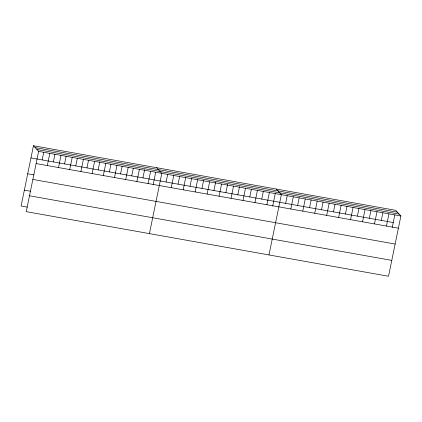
<?xml version="1.0" encoding="UTF-8"?>
<svg xmlns="http://www.w3.org/2000/svg" width="422" height="422" viewBox="0 0 422 422"><rect width="100%" height="100%" fill="white"/><g stroke="black" fill="none" stroke-linecap="round" stroke-linejoin="round"><path stroke-width="0.63" d="M33.47 145.738L38.618 151.382L26.248 211.649L388.53 276.262L400.9 215.995L395.752 210.351L33.47 145.738L21.1 206.005L27.319 207.112M42.168 159.917L43.746 152.226M47.317 165.561L49.817 153.381M53.367 161.916L54.944 154.22M58.516 167.56L61.016 155.375M64.566 163.915L66.143 156.219M69.714 169.56L72.215 157.374M75.76 165.909L77.342 158.213M80.908 171.554L83.408 159.374M86.958 167.909L88.541 160.212M92.107 173.553L94.607 161.368M98.157 169.902L99.866 161.568M103.306 175.547L105.806 163.367M109.356 171.902L110.933 164.205M114.504 177.546L117.005 165.361M120.55 173.901L122.132 166.205M125.703 179.545L128.204 167.36M131.748 175.895L133.331 168.199M136.897 181.539L139.397 169.359M142.947 177.894L144.656 169.554M148.096 183.538L150.596 171.353M153.144 184.773L155.723 172.197M149.425 233.619L161.795 173.352L156.646 167.708M166.099 182.024L167.682 174.328M171.248 187.669L173.748 175.483M178.058 184.156L179.635 176.459M183.206 189.8L185.706 177.615M190.011 186.287L191.593 178.59M195.159 191.931L197.66 179.746M201.964 188.418L203.546 180.721M207.118 194.062L209.618 181.882M213.922 190.549L215.631 182.214M219.071 196.193L221.571 184.013M225.875 192.685L227.59 184.345M231.024 198.329L233.524 186.144M237.834 194.816L239.543 186.482M242.982 200.461L245.483 188.275M249.787 196.947L251.37 189.251M254.935 202.592L257.436 190.406M261.74 199.078L263.323 191.382M266.894 204.723L269.394 192.543M272.696 206.094L275.276 193.519M268.978 254.941L281.347 194.674L276.199 189.03M285.652 203.346L287.234 195.65M290.8 208.99L293.301 196.805M297.61 205.477L299.187 197.781M302.759 211.121L305.259 198.936M309.563 207.608L311.146 199.912M314.712 213.252L317.212 201.067M321.517 209.739L323.099 202.048M326.67 215.384L329.171 203.204M333.475 211.87L335.052 204.179M338.623 217.52L341.124 205.335M345.428 214.007L347.011 206.311M350.577 219.651L353.077 207.466M357.387 216.138L358.964 208.442M362.535 221.782L365.035 209.597M369.34 218.269L370.922 210.573M374.488 223.913L376.988 211.733M381.293 220.4L382.875 212.709M386.441 226.044L388.947 213.864M392.249 227.416L394.828 214.84M35.168 147.6L397.45 212.213M36.92 149.52L399.201 214.133M38.618 151.382L400.9 215.995M30.97 157.923L393.251 222.536M36.118 163.567L398.4 228.181M27.715 173.79L33.934 174.898M32.863 179.434L395.14 244.048M24.355 190.137L30.579 191.245M29.503 195.782L391.785 260.395"/></g></svg>
